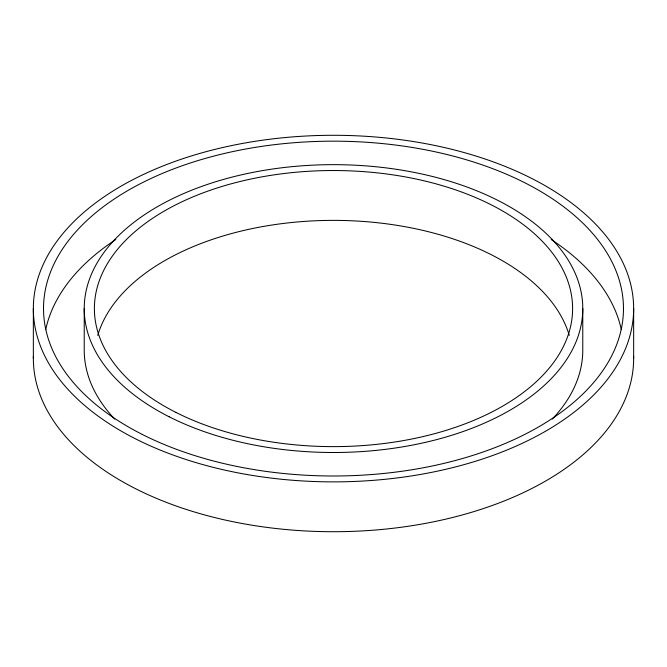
<?xml version="1.0" encoding="UTF-8"?>
<svg xmlns="http://www.w3.org/2000/svg" width="667" height="667" viewBox="0 0 667 667"><rect width="100%" height="100%" fill="white"/><g stroke="black" fill="none" stroke-linecap="round" stroke-linejoin="round"><path stroke-width="1" d="M633.65 308.579A300.15 173.287 0 0 1 183.425 458.654A300.15 173.287 0 0 1 183.425 158.504A300.15 173.287 0 0 1 633.65 308.579L633.65 358.421M582.775 308.579L582.775 350.117A249.275 143.922 0 0 1 552.284 419.093M84.225 308.579L84.225 350.117A249.275 143.922 0 0 0 114.716 419.093M33.35 308.579L33.35 358.421M633.625 356.37A300.15 173.287 0 0 1 333.5 531.716A300.15 173.287 0 0 1 33.375 356.37M97.741 335.426A239.103 138.044 0 0 1 333.5 220.377A239.103 138.044 0 0 1 569.259 335.426M45.706 329.606A289.978 167.417 0 0 1 115.791 239.528M551.209 239.528A289.978 167.417 0 0 1 621.294 329.606M175.846 412.364A239.103 138.044 0 0 0 568.009 335.509A239.103 138.044 0 0 0 256.645 177.856A239.103 138.044 0 0 0 175.846 412.364M169.143 416.783A249.275 143.922 0 0 0 577.989 336.652A249.275 143.922 0 0 0 253.377 172.294A249.275 143.922 0 0 0 169.143 416.783M142.304 434.45A289.978 167.417 0 0 0 617.9 341.237A289.978 167.417 0 0 0 240.287 150.05A289.978 167.417 0 0 0 142.304 434.45"/></g></svg>
